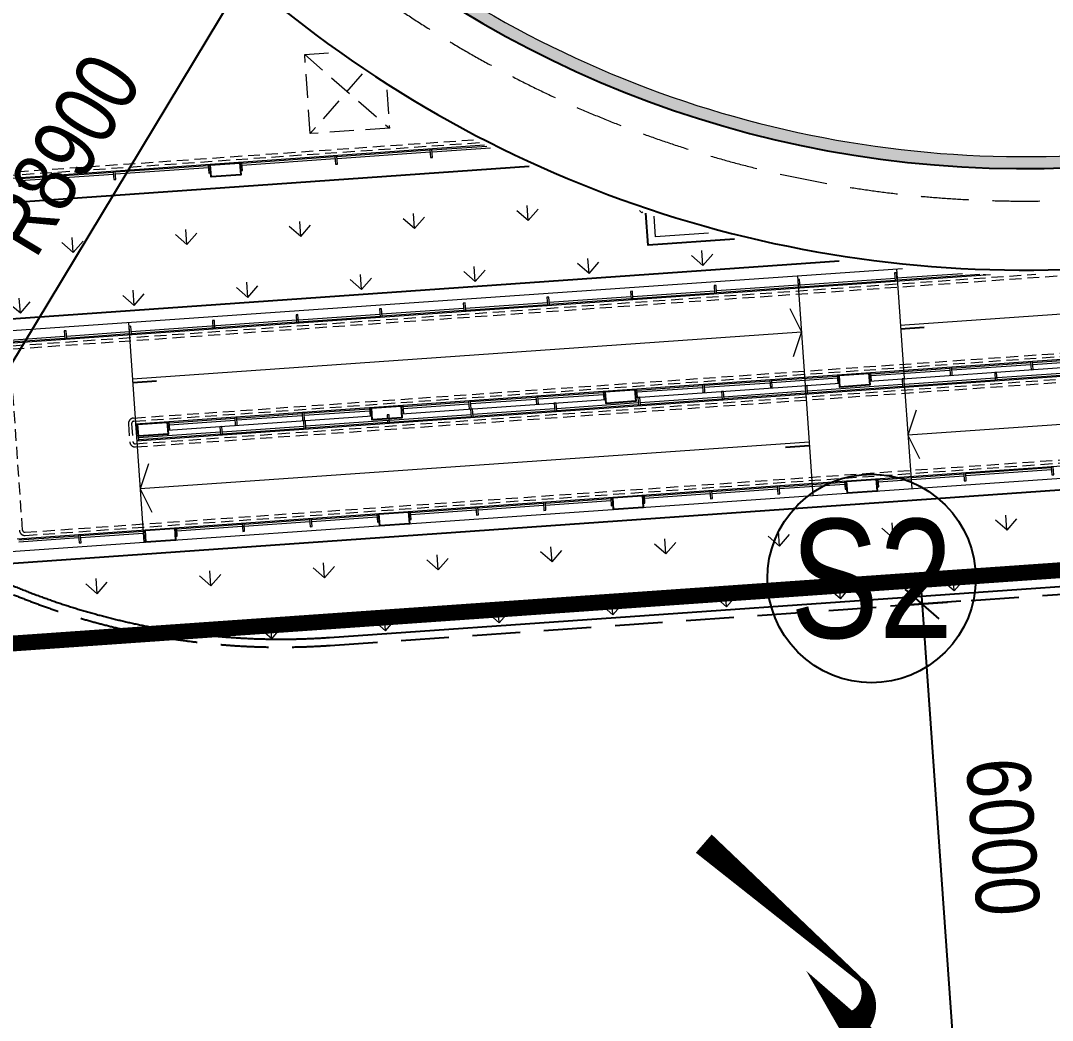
# Model space of a CAD drawing. Header units: millimetres. Extents: x 834681283 to 835686922, y 817551134 to 819407044.
# Drawn here: x 835230313 to 835243315, y 818085192 to 818097788 of the extents above; entities that cross this region are included whole.
import ezdxf
from ezdxf.enums import TextEntityAlignment as Align
from ezdxf.xclip import XClip

# ---------------------------------------------------------------- set-up
doc = ezdxf.new("R2010")
doc.units = ezdxf.units.MM
doc.header["$LTSCALE"] = 1200
doc.header["$MEASUREMENT"] = 0
doc.header["$XCLIPFRAME"] = 0
for name, pattern in [('P01-MAGP-EVA-GREENERY$0$HIDDEN', [0.375, 0.25, -0.125]), ('P01-MAGP-EVA-GREENERY$0$HIDDEN2', [0.1875, 0.125, -0.0625]), ('P01-MAGP-EVA-GREENERY$0$HIDDENX2', [0.75, 0.5, -0.25]), ('P01-MAGP-P-RF$0$P01-MBDR-P-B1$0$FDA(cad v 2007)$0$HIDDENX2', [0.75, 0.5, -0.25]), ('SITE BOUNDARY$0$PHANTOM', [2.5, 1.25, -0.25, 0.25, -0.25, 0.25, -0.25])]:
    doc.linetypes.add(name, pattern=pattern)
doc.layers.get('Defpoints').update_dxf_attribs({"color": 15})
for name, color, linetype, lineweight in [('AR-PLANT_AR_BS_MI_', 9, 'Continuous', 25), ('P01-MAAN-P-EVA$0$AR-DIM_AR_', 4, 'Continuous', 25), ('P01-MAGP-EVA-GREENERY$0$AC-DUCT', 8, 'P01-MAGP-EVA-GREENERY$0$HIDDEN2', 13), ('P01-MAGP-EVA-GREENERY$0$AR-HATCH_AR_', 8, 'Continuous', 13), ('P01-MAGP-EVA-GREENERY$0$AR-STAIR_AR_BS_MI_', 7, 'Continuous', 18), ('P01-MAGP-EVA-GREENERY$0$AR-WA-STEEL_AR_BS_MI_', 3, 'Continuous', 0), ('P01-MAGP-EVA-GREENERY$0$DR-FLD', 8, 'Continuous', 25), ('P01-MAGP-EVA-GREENERY$0$LI-FIT', 8, 'Continuous', 25), ('P01-MAGP-EVA-GREENERY$0$RLP340', 8, 'P01-MAGP-EVA-GREENERY$0$HIDDEN2', 5), ('P01-MAGP-P-RF$0$AR-HATCH_AR_', 253, 'Continuous', 13), ('P01-MAGP-P-RF$0$AR-PLANT_AR_BS_MI_', 4, 'Continuous', 25), ('P01-MAGP-P-RF$0$AR-ROOF_AR_BS_MI_', 3, 'Continuous', 18), ('SITE BOUNDARY$0$AR-SIMS_BL_400', 1, 'SITE BOUNDARY$0$PHANTOM', 140)]:
    doc.layers.add(name, color=color, linetype=linetype, lineweight=lineweight)
for name, color, linetype in [('P01-MAAN-P-EVA$0$AW-TXT-FS', 4, 'Continuous'), ('P01-MAAN-P-EVA$0$HATCH', 9, 'Continuous'), ('P01-MAGP-EVA-GREENERY$0$AR-FS-AR-EVA', 8, 'Continuous'), ('P01-MAGP-EVA-GREENERY$0$AR-LANDS_AR_MI_', 9, 'Continuous'), ('P01-MAGP-EVA-GREENERY$0$MVA_MARKING', 254, 'Continuous'), ('P01-MAGP-EVA-GREENERY$0$SURFACE CHANNEL', 8, 'Continuous')]:
    doc.layers.add(name, color=color, linetype=linetype)
doc.styles.add('P01-MAAN-P-EVA$0$ARIAL', font='arial.ttf', dxfattribs={"width": 0.8})
doc.styles.add('P01-MAAN-P-EVA$0$STANDARD', font='arial.ttf', dxfattribs={"width": 0.8})
doc.dimstyles.new('P01-MAAN-P-EVA$0$DIM-500', dxfattribs={"dimscale": 400, "dimtxt": 2, "dimasz": 1, "dimexe": 1, "dimexo": 1, "dimgap": 1, "dimtad": 1, "dimdec": 0, "dimrnd": 0.1, "dimdsep": 46, "dimtxsty": 'P01-MAAN-P-EVA$0$ARIAL', "dimblk1": 'P01-MAAN-P-EVA$0$_OBLIQUE', "dimblk2": 'P01-MAAN-P-EVA$0$_OBLIQUE', "dimsah": 1, "dimcen": 5, "dimdle": 1, "dimclrd": 8, "dimclre": 8, "dimclrt": 4, "dimadec": 3, "dimazin": 2, "dimtfac": 1, "dimtdec": 0, "dimtix": 1, "dimtmove": 2, "dimatfit": 0, "dimldrblk": 'P01-MAAN-P-EVA$0$_OBLIQUE', "dimfxl": 1, "dimtolj": 1, "dimarcsym": 0})

# ---------------------------------------------------------------- blocks, each defined once
blk = doc.blocks.new('P01-MAGP-P-RF')
at = {"layer": 'P01-MAGP-P-RF$0$AR-HATCH_AR_'}
h = blk.add_hatch(dxfattribs=at)
h.set_pattern_fill('DOTS', color=256, scale=40, style=0)
h.set_pattern_definition([(3.998948738238478, (0, 0), (27.24432540348136, 65.55958536559868), [0, -63.5])])
edge = h.paths.add_edge_path()
edge.add_arc((835242962.917527, 818109574.5522072), 13499.99999946342, 183.9989671964622, 273.9989671999951)
edge.add_line((835243904.3871673, 818096107.4205563), (835250488.3290232, 818096567.6953595))
edge.add_line((835250488.3290232, 818096567.6953595), (835250498.789749, 818096418.0605597))
edge.add_line((835250498.789749, 818096418.0605597), (835243914.8479412, 818095957.7857598))
edge.add_arc((835242962.9276265, 818109574.5823864), 13650.02940124269, 183.9990877009416, 273.9989160764382, ccw=False)
edge.add_line((835229346.1338512, 818108622.6212838), (835229495.785876, 818108633.0825677))
at = {"layer": 'P01-MAGP-P-RF$0$AR-PLANT_AR_BS_MI_', "lineweight": 13}
blk.add_lwpolyline([(835319975.4285933, 818155651.1053132, 0.520567152926035), (835304582.671299, 818174660.2844), (835238734.6727839, 818170056.9365556, 0.4142135623714282), (835224882.2184259, 818154122.0908312), (835228069.2674862, 818108533.3565245, 0.4142135623739243), (835244004.1132107, 818094680.9021666), (835289068.137734, 818097831.269449, 0.3152987003235073), (835307727.6125411, 818112940.8523319)], format="xyb", close=True, dxfattribs=at)
at = {"layer": 'P01-MAGP-P-RF$0$AR-PLANT_AR_BS_MI_'}
blk.add_arc((835242962.9276254, 818109574.5823853), 13650.02940032073, 183.9990876967633, 273.9989160812796, dxfattribs=at)
at = {"layer": 'P01-MAGP-P-RF$0$AR-ROOF_AR_BS_MI_', "linetype": 'P01-MAGP-P-RF$0$P01-MBDR-P-B1$0$FDA(cad v 2007)$0$HIDDENX2'}
blk.add_lwpolyline([(835319139.1353179, 818155890.9251571, 0.5205671529267053), (835304643.3437868, 818173792.4025826), (835238795.3452717, 818169189.054738, 0.4142135623688354), (835225750.1002433, 818154182.763319), (835228937.1493038, 818108594.0290123, 0.4142135623741363), (835243943.4407228, 818095548.7839842), (835289007.4652462, 818098699.1512666, 0.3152987003220428), (835306891.3192657, 818113180.6721758)], format="xyb", close=True, dxfattribs=at)
at = {"layer": 'P01-MAGP-P-RF$0$AR-ROOF_AR_BS_MI_'}
blk.add_lwpolyline([(835318600.8316005, 818156045.2919532, 0.5205671529280326), (835304682.3973423, 818173233.76601), (835238834.3988272, 818168630.418166, 0.4142135623724634), (835226308.7368157, 818154221.8168745), (835229495.7858759, 818108633.0825677, 0.4142135623783449), (835243904.3871673, 818096107.4205562), (835288968.4116907, 818099257.7878386, 0.3152987003244816), (835306353.0155482, 818113335.0389719)], format="xyb", close=True, dxfattribs=at)
blk = doc.blocks.new('SITE BOUNDARY')
at = {"layer": 'SITE BOUNDARY$0$AR-SIMS_BL_400', "ltscale": 3, "const_width": 0.2}
blk.add_lwpolyline([(835205.967713655, 818187.3215969054), (835227.4017731363, 818191.1423574201, 0.04919379695137301), (835256.6874020555, 818199.3961517689), (835258.8234410972, 818200.232073454), (835285.938085068, 818202.0513295376), (835285.9727178891, 818201.4156632093), (835309.2716431464, 818202.6718212748), (835309.2208451042, 818203.6140114499), (835336.548215934, 818205.4478256224), (835336.7910000669, 818204.998000004), (835338.0060000003, 818193.445), (835338.3870000002, 818177.043), (835337.6760000006, 818162.317), (835336.3740000002, 818150.7069999996), (835335.9430000004, 818146.5350000003), (835335.0780000007, 818138.0100000005), (835334.5610000003, 818125.5499999999), (835334.7450000006, 818110.3709999997), (835335.6156377018, 818097.3093875501), (835212.7614046936, 818088.7203368283)], format="xyb", close=True, dxfattribs=at)
blk = doc.blocks.new('P01-MAAN-P-EVA$0$_OBLIQUE')
at = {"color": 0, "linetype": 'ByBlock'}
blk.add_line((-0.5, -0.5), (0.5, 0.5), dxfattribs=at)
blk = doc.blocks.new('*D1577')
at = {"layer": 'Defpoints', "color": 0, "transparency": 16777216}
for p in [(835242559.8663162, 818090500.5801786), (835242978.3163993, 818084514.8869033), (835242095.2074281, 818084452.5978792)]:
    blk.add_point(p, dxfattribs=at)
at = {"layer": 'P01-MAAN-P-EVA$0$AR-DIM_AR_', "color": 8, "lineweight": -2, "transparency": 16777216}
for p, q in [((835241644.8887233, 818090837.0371084), (835242123.3510243, 818084053.589185)), ((835242160.8576221, 818090472.4365826), (835241274.0236251, 818090409.8848183)), ((835242579.3077052, 818084486.7433071), (835241696.198734, 818084424.4542831))]:
    blk.add_line(p, q, dxfattribs=at)
at = {"layer": 'P01-MAAN-P-EVA$0$AR-DIM_AR_', "color": 8, "lineweight": -2, "transparency": 16777216, "xscale": 400, "yscale": 400, "zscale": 400}
for p, rotation in [((835241673.0323193, 818090438.0284144), 94.03460667096866), ((835242095.2074282, 818084452.5978792), 274.0346066709686)]:
    blk.add_blockref('P01-MAAN-P-EVA$0$_OBLIQUE', p, dxfattribs=dict(at, rotation=rotation))
at = {"layer": 'P01-MAAN-P-EVA$0$AR-DIM_AR_', "color": 4, "transparency": 16777216, "insert": (835242690.5746901, 818087502.1954627), "char_height": 800, "attachment_point": 5, "rotation": 274.0346066709686, "style": 'P01-MAAN-P-EVA$0$ARIAL'}
blk.add_mtext('\\A1;6000', dxfattribs=at)
blk = doc.blocks.new('*D1588')
at = {"layer": 'Defpoints', "color": 0, "transparency": 16777216}
for p in [(835233523.1371146, 818098984.3014456), (835228928.809072, 818091361.8248253)]:
    blk.add_point(p, dxfattribs=at)
at = {"layer": 'P01-MAAN-P-EVA$0$AR-DIM_AR_', "color": 8, "lineweight": -2, "transparency": 16777216}
blk.add_line((835233729.6237683, 818099326.8846645), (835229548.2690328, 818092389.574482), dxfattribs=at)
at = {"layer": 'P01-MAAN-P-EVA$0$AR-DIM_AR_', "color": 8, "transparency": 16777216}
blk.add_solid([(835229376.9774234, 818092492.8178087), (835229719.5606422, 818092286.3311551), (835228928.809072, 818091361.8248253)], dxfattribs=at)
at = {"layer": 'P01-MAAN-P-EVA$0$AR-DIM_AR_', "color": 4, "transparency": 16777216, "insert": (835230843.2923796, 818096104.2776327), "char_height": 800, "attachment_point": 5, "rotation": 58.921188778947105, "style": 'P01-MAAN-P-EVA$0$ARIAL'}
blk.add_mtext('\\A1;R8900', dxfattribs=at)
blk = doc.blocks.new('P01-MAAN-P-EVA$0$S2')
at = {"layer": 'P01-MAAN-P-EVA$0$AW-TXT-FS'}
blk.add_ellipse((0, 0), major_axis=(-928.0774955182027, 928.077828181162), ratio=0.9999999997213989, start_param=3.926990991212315, end_param=10.2101762983919, dxfattribs=at)
at = {"layer": 'P01-MAAN-P-EVA$0$AW-TXT-FS', "style": 'P01-MAAN-P-EVA$0$STANDARD', "width": 0.8}
blk.add_text('S2', height=1500.000018446309, dxfattribs=at).set_placement((-1.192092895507812e-06, 9.5367431640625e-07), align=Align.MIDDLE_CENTER)
blk = doc.blocks.new('P01-MAGP-EVA-GREENERY$0$ST-ARR')
at = {"color": 4}
blk.add_lwpolyline([(-305.5555555554456, -124.9999999999854), (5.820766091346741e-11, 1.455191522836685e-11), (305.5555555556202, -124.9999999999854)], dxfattribs=at)
blk = doc.blocks.new('P01-MAGP-EVA-GREENERY$0$RM1021')
blk.add_lwpolyline([(0.3015770063939271, -0.9398125670641093, 0, 1.82907311719786, 0), (-0.01613847602493479, -0.9398125670641093, 0.3048455195329767, 0.06096910390659534, 0.3869489501520032), (-0.3790254028208437, -1.270104429948333, 0.06096910390659534, 0.3048455195329767, 0), (-0.3790254028208437, -3.880524512244847, 0.3048455195329767, 0.3048455195329767, 0)], format="xyseb")
blk = doc.blocks.new('P01-MAGP-EVA-GREENERY$0$MVA_MARKING')
at = {"layer": 'P01-MAGP-EVA-GREENERY$0$MVA_MARKING', "const_width": 100}
blk.add_lwpolyline([(835233344.5957812, 818083690.7936455, -0.2644055296901662), (835221593.6120164, 818091898.2643687, -1.467262198367068)], format="xyb", dxfattribs=at)
at = {"layer": 'P01-MAGP-EVA-GREENERY$0$MVA_MARKING'}
blk.add_arc((835234686.8842167, 818098128.5310638), 14500, 205.4468455548461, 264.6884323359124, dxfattribs=at)
at = {"layer": 'P01-MAGP-EVA-GREENERY$0$MVA_MARKING', "xscale": 999.9999999999989, "yscale": 999.9999999999989, "zscale": 999.9999999999989, "rotation": 228.9989487767218}
blk.add_blockref('P01-MAGP-EVA-GREENERY$0$RM1021', (835241601.9284698, 818084587.1980125), dxfattribs=at)
blk = doc.blocks.new('P01-MAGP-EVA-GREENERY')
at = {"layer": 'P01-MAGP-EVA-GREENERY$0$AR-HATCH_AR_'}
h = blk.add_hatch(dxfattribs=at)
h.set_pattern_fill('GRASS', color=256, scale=40, style=0)
h.set_pattern_definition([(93.99896719781333, (0, 1.588186776101813e-22), (-766.7729180866883, 666.5697951775445), [190.5, -1246.3409792]), (48.99896719781343, (0, 1.588186776101813e-22), (-766.7729181779772, 666.5697952569036), [190.4999999999999, -825.5000000000007]), (138.9989671978134, (0, 1.588186776101813e-22), (-666.5697952569036, -766.7729181779772), [190.4999999999999, -825.5000000000002])])
edge = h.paths.add_edge_path()
edge.add_line((835226712.3012631, 818095250.383024), (835226860.797747, 818093126.2341262))
edge.add_arc((835233591.8629498, 818098794.8107725), 8799.99999705957, 220.1024574606251, 273.9989487778228)
edge.add_line((835234205.5588546, 818090016.2358716), (835248640.3368407, 818091025.3477428))
edge.add_line((835248640.3368416, 818091025.3477436), (835248556.025047, 818092231.380533))
edge.add_line((835248556.0250465, 818092231.3805327), (835229985.3496876, 818090933.1287972))
edge.add_line((835229985.3496884, 818090933.1287967), (835229770.7640165, 818094002.6420009))
edge.add_line((835229770.7640164, 818094002.6420014), (835249450.8811269, 818095378.4519004))
edge.add_line((835249450.8811263, 818095378.4519005), (835249425.4965401, 818095741.562455))
edge.add_line((835249425.4965396, 818095741.5624549), (835238220.6945225, 818094958.249334))
edge.add_line((835238220.6945231, 818094958.2493341), (835238144.4005833, 818096049.5862038))
edge.add_line((835238144.4005831, 818096049.5862038), (835226712.301263, 818095250.3830247))
h.paths.add_polyline_path([(835252255.8944081, 818095574.546012), (835250199.0551572, 818095430.7550569), (835250173.6705359, 818095793.8661071), (835252230.509788, 818095937.6570615)])
at = {"color": 4}
for p, q in [((835241701.3331646, 818093923.4662122), (835241402.0635669, 818093902.5447615)), ((835232024.9494798, 818093247.0057346), (835231725.6798812, 818093226.0842832)), ((835240252.0431238, 818092428.7540342), (835239952.7735249, 818092407.8325835))]:
    blk.add_line(p, q, dxfattribs=at)
at = {"layer": 'P01-MAGP-EVA-GREENERY$0$AC-DUCT', "ltscale": 2}
blk.add_lwpolyline([(835234959.8081279, 818096434.4622597), (835233962.2427754, 818096364.7244105), (835233892.5049266, 818097362.289763), (835234890.0702785, 818097432.027612)], close=True, dxfattribs=at)
for points in [[(835233892.5049266, 818097362.289763), (835234959.8081276, 818096434.4622599)], [(835234890.0702785, 818097432.027612), (835233962.2427752, 818096364.7244108)]]:
    blk.add_lwpolyline(points, dxfattribs=at)
at = {"layer": 'P01-MAGP-EVA-GREENERY$0$AR-FS-AR-EVA', "linetype": 'P01-MAGP-EVA-GREENERY$0$HIDDENX2'}
blk.add_lwpolyline([(835224713.9505231, 818098168.1473783, 0.4143529350821796), (835234212.532674, 818089916.4793391), (835250971.6385103, 818091088.0811954), (835251390.067534, 818085102.689203), (835234630.9838523, 818083931.0889088, 0.4142138356435355), (835226373.3227178, 818074432.0794662)], format="xyb", dxfattribs=at)
at = {"layer": 'P01-MAGP-EVA-GREENERY$0$AR-LANDS_AR_MI_'}
blk.add_lwpolyline([(835226712.3012631, 818095250.383024), (835226860.797747, 818093126.2341273, 0.2396011373616461), (835234205.5588546, 818090016.2358716, -1.969648956462981e-11), (835248640.3368416, 818091025.3477436), (835248556.0250465, 818092231.3805327), (835229985.3496884, 818090933.1287967), (835229770.7640164, 818094002.6420014), (835249450.8811263, 818095378.4519005), (835249425.4965396, 818095741.5624549), (835238220.6945231, 818094958.2493341), (835238144.4005831, 818096049.5862038)], format="xyb", close=True, dxfattribs=at)
at = {"layer": 'P01-MAGP-EVA-GREENERY$0$AR-STAIR_AR_BS_MI_'}
for p, q in [((835241514.90702, 818096591.9608512), (835226905.4377885, 818095570.6326481)), ((835236667.6508515, 818096238.0591302), (835235495.5116109, 818096156.116464)), ((835236669.3943138, 818096213.1199974), (835235497.2550733, 818096131.177331)), ((835238313.4772044, 818095064.9797139), (835238233.2781723, 818096212.1774528)), ((835234273.4941046, 818096070.6868752), (835233101.354864, 818095988.7442095)), ((835235470.5724783, 818096154.373003), (835234298.4332374, 818096072.4303368)), ((835235472.3159404, 818096129.4338706), (835234300.1766998, 818096047.491205)), ((835232677.3896067, 818095959.1053728), (835231505.2503659, 818095877.1627065)), ((835232679.133069, 818095934.1662409), (835231506.9938282, 818095852.2235757)), ((835234275.2375668, 818096045.7477443), (835233103.0983264, 818095963.805078)), ((835231480.3112332, 818095875.4192457), (835230308.1719923, 818095793.4765795)), ((835231482.0546955, 818095850.4801146), (835230309.9154546, 818095768.537449)), ((835229930.8599534, 818093863.4633695), (835252415.9901829, 818095435.3683544)), ((835230097.3593383, 818093718.7223774), (835252582.4895377, 818095290.6273606)), ((835241348.9929646, 818094661.6895758), (835241445.7198076, 818093278.0671232)), ((835241398.5766577, 818093952.4230272), (835251374.2384307, 818094649.8053501)), ((835242470.0040904, 818094598.7110283), (835243556.2427757, 818094674.6484883)), ((835240102.0363258, 818094574.516527), (835240198.7631736, 818093190.8939997)), ((835240135.065081, 818094460.5424006), (835241332.1434833, 818094544.2285287)), ((835240136.8085431, 818094435.6032696), (835241333.8869455, 818094519.2893977)), ((835241357.082616, 818094545.9719899), (835242443.3214945, 818094621.9067)), ((835241358.8260783, 818094521.0328581), (835242445.0649574, 818094596.9675674)), ((835238027.7083704, 818094313.218132), (835239056.4476777, 818094385.1355884)), ((835239081.3868108, 818094386.8790501), (835240110.1259482, 818094458.7989402)), ((835239083.1302725, 818094361.9399201), (835240111.8694104, 818094433.8598087)), ((835235920.3514892, 818094165.8962948), (835236949.0907973, 818094237.813752)), ((835236974.0299299, 818094239.5572128), (835238002.7692375, 818094311.4746712)), ((835236975.7733922, 818094214.6180851), (835238004.5126996, 818094286.5355419)), ((835238029.4518325, 818094288.2790029), (835239058.19114, 818094360.1964585)), ((835234866.6730485, 818094092.2353752), (835235895.412357, 818094164.1528338)), ((835234868.4165108, 818094067.2962486), (835235897.1558193, 818094139.2137063)), ((835235922.0949514, 818094140.9571673), (835236950.8342593, 818094212.8746235)), ((835231672.6094464, 818093985.2267164), (835231866.2723727, 818091214.9877915)), ((835231705.6377329, 818093871.2525578), (835233788.0554761, 818094016.8309973)), ((835231707.3811939, 818093846.3134328), (835233789.7989378, 818093991.8918719)), ((835231761.9440689, 818092707.3456147), (835251413.9891076, 818094081.194623)), ((835233812.9946088, 818094018.5744584), (835234841.7339163, 818094090.4919147)), ((835233814.7380706, 818093993.6353328), (835234843.4773781, 818094065.5527884)), ((835230892.6220366, 818093814.415732), (835231680.6985996, 818093869.5090967)), ((835230894.365498, 818093789.4766077), (835231682.4420612, 818093844.5699718)), ((835231722.1929728, 818093275.9625496), (835240151.6200092, 818093865.2501135)), ((835230113.523524, 818093759.950011), (835230867.6829036, 818093812.672271)), ((835230115.2669858, 818093735.0108874), (835230869.4263648, 818093787.7331476)), ((835231776.9377791, 818092492.8690363), (835248456.2297264, 818093658.8967208)), ((835241009.2847534, 818093247.556514), (835244092.5956857, 818093463.1067866)), ((835242047.3349525, 818093411.3473583), (835243041.8530855, 818093480.8728327)), ((835242049.0784143, 818093386.4082305), (835243043.5965474, 818093455.9337057)), ((835243066.7922182, 818093482.6162951), (835244061.310352, 818093552.1417694)), ((835243068.5356799, 818093457.677168), (835244063.0538136, 818093527.2026417)), ((835241027.8776859, 818093340.0784212), (835242022.3958197, 818093409.6038953)), ((835241029.621148, 818093315.1392945), (835242024.1392816, 818093384.6647682)), ((835242617.6839753, 818093290.8284199), (835243759.8961858, 818093370.6789277)), ((835242619.4274368, 818093265.8892889), (835243761.6396482, 818093345.7397959)), ((835238062.3105724, 818093041.5373671), (835240635.1977642, 818093221.4045773)), ((835238930.21973, 818093193.4338744), (835239754.5965186, 818093251.0649861)), ((835238931.9631926, 818093168.4947474), (835239756.3399804, 818093226.1258591)), ((835239779.5356513, 818093252.8084487), (835240603.9128766, 818093310.4395912)), ((835239781.2791132, 818093227.8693211), (835240605.6563386, 818093285.5004643)), ((835240228.5146289, 818093123.8054525), (835241425.5930312, 818093207.4915814)), ((835241450.5321844, 818093209.2347542), (835242592.744394, 818093289.085262)), ((835241452.2756461, 818093184.2956234), (835242594.4878565, 818093264.1461303)), ((835236832.5616174, 818093046.7893109), (835237656.9385458, 818093104.4204333)), ((835236834.3050792, 818093021.8501846), (835237658.6820078, 818093079.4813064)), ((835238080.903801, 818093134.059295), (835238905.2805979, 818093191.690412)), ((835238082.6472633, 818093109.1201675), (835238907.0240598, 818093166.7512851)), ((835239174.8363582, 818093050.1421027), (835240203.5754964, 818093122.0619917)), ((835239176.5798206, 818093025.2029722), (835240205.318958, 818093097.1228609)), ((835240206.3646388, 818093082.1593441), (835240295.6992174, 818091804.2781014)), ((835240230.2580909, 818093098.8663217), (835241427.336493, 818093182.5524503)), ((835241453.3212723, 818093169.3324659), (835241542.655851, 818091891.4512242)), ((835235115.3363913, 818092835.51822), (835237688.2235814, 818093015.3854296)), ((835235133.9294713, 818092928.040137), (835235958.3064154, 818092985.6712643)), ((835235135.6729331, 818092903.1010097), (835235960.0498773, 818092960.7321373)), ((835235983.2455479, 818092987.4147267), (835236807.6224847, 818093045.0458491)), ((835235984.9890099, 818092962.4755998), (835236809.3659465, 818093020.1067215)), ((835237067.4794775, 818092902.8202657), (835238096.2187858, 818092974.7377234)), ((835237069.2229394, 818092877.8811378), (835238097.9622476, 818092949.7985939)), ((835238121.1579183, 818092976.481184), (835239149.8972259, 818093048.3986412)), ((835238122.9013804, 818092951.542055), (835239151.6406877, 818093023.459511)), ((835248498.4214666, 818093055.3673568), (835241495.51285, 818092565.8054152)), ((835232168.3622093, 818092629.4990724), (835234741.2494003, 818092809.3662826)), ((835233036.2712177, 818092781.3955649), (835233860.648154, 818092839.0266869)), ((835233038.0146796, 818092756.4564377), (835233862.3916166, 818092814.0875596)), ((835233885.5872866, 818092840.770149), (835234709.9642156, 818092898.4012754)), ((835233887.3307488, 818092815.8310225), (835234711.7076776, 818092873.4621483)), ((835234960.1225966, 818092755.4984274), (835235988.8619041, 818092827.4158858)), ((835236013.801037, 818092829.1593463), (835237042.5403446, 818092901.0768046)), ((835236015.5444988, 818092804.2202187), (835237044.2838066, 818092876.1376762)), ((835232186.9551408, 818092722.0209795), (835233011.3320849, 818092779.6521025)), ((835232188.6986033, 818092697.0818524), (835233013.0755471, 818092754.7129745)), ((835232852.7657181, 818092608.1765563), (835233881.5050237, 818092680.0940497)), ((835233906.444156, 818092681.8375106), (835234935.1834636, 818092753.754967)), ((835233908.1876178, 818092656.8983849), (835234936.9269258, 818092728.8158398)), ((835234961.8660585, 818092730.5593008), (835235990.6053661, 818092802.4767585)), ((835231799.0872804, 818092534.5156097), (835232827.8265857, 818092606.4331025)), ((835231800.8307421, 818092509.5764849), (835232829.5700464, 818092581.4939773)), ((835232854.50918, 818092583.2374309), (835233883.2484858, 818092655.1549238)), ((835230269.2646027, 818091259.7237866), (835248534.6851512, 818092536.6356729)), ((835240248.5562153, 818092478.6323006), (835231819.1291761, 818091889.3447744)), ((835230124.5236124, 818091093.2243924), (835248545.5643058, 818092381.0154815)), ((835242224.0529504, 818092080.4309442), (835243301.839058, 818092155.7775748)), ((835241121.3277094, 818092003.3408504), (835242199.1138178, 818092078.6874816)), ((835241123.0711728, 818091978.4017237), (835242200.8572799, 818092053.748354)), ((835242225.7964125, 818092055.4918174), (835243303.5825201, 818092130.8384479)), ((835239023.6693087, 818091856.6962725), (835239848.0460964, 818091914.3273845)), ((835239872.985229, 818091916.0708461), (835240697.3624545, 818091973.701989)), ((835239874.7286906, 818091891.1317198), (835240699.1059165, 818091948.7628622)), ((835236926.0111951, 818091710.0517104), (835237750.3881239, 818091767.6828313)), ((835238174.3533794, 818091797.3216932), (835238998.730176, 818091854.95281)), ((835238176.0968411, 818091772.3825661), (835239000.4736377, 818091830.013683)), ((835239025.4127704, 818091831.7571455), (835239849.7895579, 818091889.3882568)), ((835235227.37905, 818091591.3025354), (835236051.7559932, 818091648.9336624)), ((835236076.695126, 818091650.6771251), (835236901.0720623, 818091708.3082466)), ((835236078.4385885, 818091625.7379973), (835236902.8155247, 818091683.3691204)), ((835236927.7546569, 818091685.1125827), (835237752.1315858, 818091742.7437043)), ((835233979.0368645, 818091504.0325475), (835234803.4137936, 818091561.6636732)), ((835233980.7803265, 818091479.0934205), (835234805.1572558, 818091536.7245468)), ((835235229.122511, 818091566.3634084), (835236053.4994556, 818091623.9945354)), ((835232280.4047194, 818091385.2833776), (835233104.781663, 818091442.9145004)), ((835232282.1481812, 818091360.3442506), (835233106.5251245, 818091417.9753733)), ((835233129.7207955, 818091444.6579622), (835233954.0977323, 818091502.289085)), ((835233131.4642574, 818091419.7188352), (835233955.8411939, 818091477.3499581)), ((835230289.2645292, 818091246.0853463), (835231043.4239054, 818091298.8076508)), ((835230291.0079913, 818091221.1462194), (835231045.1673679, 818091273.8685237)), ((835231068.3630381, 818091300.5511138), (835231856.439464, 818091355.6445153)), ((835231070.1065001, 818091275.6119868), (835231858.1829257, 818091330.7053887))]:
    blk.add_line(p, q, dxfattribs=at)
at = {"layer": 'P01-MAGP-EVA-GREENERY$0$AR-STAIR_AR_BS_MI_', "ltscale": 0.15}
blk.add_line((835252323.2923995, 818096044.3876543), (835238313.4772044, 818095064.9797139), dxfattribs=at)
at = {"layer": 'P01-MAGP-EVA-GREENERY$0$AR-WA-STEEL_AR_BS_MI_', "color": 7}
for points in [[(835234279.8405077, 818095979.905569), (835234304.7796403, 818095981.6490306), (835234297.8057905, 818096081.4055614), (835234272.8666583, 818096079.6620991)], [(835235476.9188772, 818096063.5917592), (835235501.8580099, 818096065.3352214), (835235494.8841604, 818096165.0917517), (835235469.9450275, 818096163.3482898)], [(835232683.7360156, 818095868.3239822), (835232708.6751482, 818095870.0674452), (835232701.7012991, 818095969.8239752), (835232676.7621663, 818095968.0805136)], [(835233082.7621385, 818095896.2193794), (835233107.7012713, 818095897.9628419), (835233100.727422, 818095997.7193731), (835233075.7882892, 818095995.9759102)], [(835230289.5792773, 818095700.9516025), (835230314.5184098, 818095702.6950647), (835230307.5445607, 818095802.4515954), (835230282.6054282, 818095800.7081333)], [(835231486.657647, 818095784.6377928), (835231511.5967796, 818095786.3812546), (835231504.6229304, 818095886.1377853), (835231479.6837977, 818095884.3943235)], [(835242445.6927565, 818094587.987288), (835242470.6318892, 818094589.7307498), (835242463.6578448, 818094689.4900767), (835242438.7187121, 818094687.7466143)], [(835240112.4971951, 818094424.879741), (835240137.4363286, 818094426.6232033), (835240130.4624766, 818094526.379778), (835240105.5233433, 818094524.6363162)], [(835241334.5147504, 818094510.3090427), (835241359.453883, 818094512.0525056), (835241352.4800314, 818094611.8090802), (835241327.5408984, 818094610.0656171)], [(835238005.140324, 818094277.5577778), (835238030.0794567, 818094279.3012395), (835238023.105604, 818094379.0578135), (835237998.1664714, 818094377.3143518)], [(835239058.8187598, 818094351.2187591), (835239083.7578926, 818094352.9622214), (835239076.7840406, 818094452.7187963), (835239051.8449079, 818094450.9753338)], [(835236951.4618877, 818094203.8967959), (835236976.4010203, 818094205.640258), (835236969.427168, 818094305.3968326), (835236944.4880353, 818094303.6533699)], [(835234844.1050154, 818094056.5748314), (835234869.0441482, 818094058.3182936), (835234862.070296, 818094158.0748677), (835234837.1311632, 818094156.3314055)], [(835235897.7834514, 818094130.2358137), (835235922.7225842, 818094131.9792756), (835235915.748732, 818094231.7358501), (835235890.8095993, 818094229.9923872)], [(835232736.7481434, 818093909.2528687), (835232761.6872768, 818093910.996331), (835232754.7134241, 818094010.7529038), (835232729.7742914, 818094009.009442)], [(835233790.4265797, 818093982.9138501), (835233815.3657122, 818093984.6573129), (835233808.3918599, 818094084.413886), (835233783.4527274, 818094082.670423)], [(835230870.0540111, 818093778.7550592), (835230894.9931437, 818093780.4985212), (835230888.0192915, 818093880.2550944), (835230863.0801584, 818093878.5116316)], [(835231683.0697075, 818093835.5918858), (835231708.0088408, 818093837.3353487), (835231701.0349878, 818093937.0919216), (835231676.0958549, 818093935.3484594)], [(835243048.1992877, 818093390.0944045), (835243073.1384203, 818093391.8378673), (835243066.1645707, 818093491.5943972), (835243041.225438, 818093489.8509355)], [(835241009.2847537, 818093247.5565448), (835241034.2238863, 818093249.300007), (835241027.2500371, 818093349.0565374), (835241002.3109045, 818093347.3130753)], [(835242028.7420201, 818093318.8254741), (835242053.6811529, 818093320.5689371), (835242046.7073041, 818093420.3254676), (835242021.7681719, 818093418.5820053)], [(835242595.115665, 818093255.1657311), (835242620.054797, 818093256.9091936), (835242613.0809457, 818093356.665768), (835242588.1418126, 818093354.9223053)], [(835238911.6267978, 818093100.9120082), (835238936.5659305, 818093102.65547), (835238929.5920815, 818093202.4120013), (835238904.6529493, 818093200.6685385)], [(835239760.9427192, 818093160.2865784), (835239785.8818519, 818093162.0300406), (835239778.908003, 818093261.786572), (835239753.9688703, 818093260.043109)], [(835240610.2586304, 818093219.661148), (835240635.1977631, 818093221.4046102), (835240628.2239136, 818093321.1611409), (835240603.2847813, 818093319.4176785)], [(835241427.9642986, 818093173.5720947), (835241452.903431, 818093175.3155575), (835241445.9295789, 818093275.0721321), (835241420.990446, 818093273.3286691)], [(835237663.2847451, 818093013.6420397), (835237688.2238779, 818093015.3855027), (835237681.2500286, 818093115.1420335), (835237656.3108964, 818093113.3985711)], [(835238062.310868, 818093041.5374376), (835238087.2500012, 818093043.2808995), (835238080.2761523, 818093143.0374302), (835238055.3370188, 818093141.2939677)], [(835239152.2683066, 818093014.4818105), (835239177.2074393, 818093016.2252734), (835239170.2335873, 818093115.9818481), (835239145.2944545, 818093114.2383858)], [(835240205.9467434, 818093088.1427934), (835240230.8858755, 818093089.8862559), (835240223.9120235, 818093189.6428307), (835240198.9728909, 818093187.8993688)], [(835235115.3365366, 818092835.5182981), (835235140.27567, 818092837.2617607), (835235133.3018202, 818092937.0182915), (835235108.362687, 818092935.2748291)], [(835235964.6526146, 818092894.8928791), (835235989.5917467, 818092896.636342), (835235982.6178977, 818092996.3928722), (835235957.6787649, 818092994.6494104)], [(835236813.9686836, 818092954.2674602), (835236838.9078162, 818092956.0109224), (835236831.9339672, 818093055.7674533), (835236806.9948344, 818093054.0239909)], [(835237044.9114348, 818092867.159848), (835237069.8505683, 818092868.9033102), (835237062.8767154, 818092968.6598836), (835237037.9375827, 818092966.9164219)], [(835238098.5898708, 818092940.8208303), (835238123.5290034, 818092942.5642922), (835238116.5551515, 818093042.3208663), (835238091.6160189, 818093040.5774034)], [(835233866.9943506, 818092748.2483212), (835233891.9334834, 818092749.9917835), (835233884.959635, 818092849.7483145), (835233860.0205028, 818092848.0048523)], [(835234716.3104134, 818092807.622901), (835234741.2495455, 818092809.366364), (835234734.2756978, 818092909.1228949), (835234709.336565, 818092907.379432)], [(835235991.2329991, 818092793.4988651), (835236016.1721323, 818092795.2423282), (835236009.1982801, 818092894.9989024), (835235984.2591468, 818092893.2554394)], [(835231769.3360806, 818092601.6037621), (835231794.2752134, 818092603.3472252), (835231787.3013655, 818092703.1037561), (835231762.3622327, 818092701.3602933)], [(835232168.362204, 818092629.4991596), (835232193.3013366, 818092631.242622), (835232186.3274884, 818092730.9991529), (835232161.3883557, 818092729.2556905)], [(835232830.197691, 818092572.5159206), (835232855.1368235, 818092574.259383), (835232848.1629714, 818092674.015956), (835232823.2238388, 818092672.2724937)], [(835233017.678281, 818092688.8737398), (835233042.6174139, 818092690.6172035), (835233035.6435654, 818092790.3737333), (835233010.7044337, 818092788.6302716)], [(835233883.8761275, 818092646.1769022), (835233908.8152602, 818092647.9203651), (835233901.8414074, 818092747.6769378), (835233876.9022747, 818092745.9334749)], [(835231776.519255, 818092498.854938), (835231801.4583877, 818092500.598401), (835231794.4845356, 818092600.3549732), (835231769.5454028, 818092598.6115116)], [(835243308.1852597, 818092064.9991459), (835243333.1243922, 818092066.7426074), (835243326.1505433, 818092166.499139), (835243301.2114109, 818092164.7556759)], [(835242205.4600186, 818091987.9090596), (835242230.3991516, 818091989.652522), (835242223.4253026, 818092089.4090523), (835242198.4861698, 818092087.6655904)], [(835239854.3922952, 818091823.5489762), (835239879.3314278, 818091825.2924381), (835239872.3575803, 818091925.0489694), (835239847.4184475, 818091923.3055073)], [(835240703.7086533, 818091882.9235771), (835240728.6477863, 818091884.6670387), (835240721.6739388, 818091984.4235698), (835240696.7348061, 818091982.680108)], [(835241102.7347765, 818091910.8189737), (835241127.6739091, 818091912.5624359), (835241120.7000617, 818092012.3189669), (835241095.7609289, 818092010.5755045)], [(835237756.7343228, 818091676.904438), (835237781.6734548, 818091678.6479), (835237774.6996071, 818091778.404431), (835237749.7604747, 818091776.660969)], [(835238155.7604455, 818091704.7998351), (835238180.6995783, 818091706.543297), (835238173.7257297, 818091806.2998283), (835238148.7865969, 818091804.556366)], [(835239005.0763749, 818091764.1744055), (835239030.0155071, 818091765.917868), (835239023.0416594, 818091865.6743988), (835238998.1025267, 818091863.9309366)], [(835236058.1021913, 818091558.1552783), (835236083.0413238, 818091559.8987399), (835236076.0674754, 818091659.6552713), (835236051.1283433, 818091657.9118085)], [(835236907.4182612, 818091617.5298582), (835236932.3573934, 818091619.2733206), (835236925.3835455, 818091719.0298514), (835236900.444413, 818091717.2863891)], [(835233960.443929, 818091411.5107191), (835233985.3830619, 818091413.2541814), (835233978.4092135, 818091513.0107126), (835233953.470081, 818091511.2672504)], [(835234809.7599913, 818091470.8852994), (835234834.6991241, 818091472.6287618), (835234827.7252754, 818091572.3852931), (835234802.7861425, 818091570.6418308)], [(835235208.786113, 818091498.7806962), (835235233.7252467, 818091500.5241578), (835235226.7513981, 818091600.2806897), (835235201.8122655, 818091598.5372274)], [(835232261.8117814, 818091292.7615575), (835232286.7509136, 818091294.5050197), (835232279.7770671, 818091394.2615503), (835232254.8379341, 818091392.5180886)], [(835233111.1278597, 818091352.1361388), (835233136.0669925, 818091353.8796006), (835233129.0931443, 818091453.6361322), (835233104.1540115, 818091451.8926698)], [(835231049.7701021, 818091208.0293016), (835231074.7092352, 818091209.772764), (835231067.7353793, 818091309.5293778), (835231042.7962468, 818091307.7859154)], [(835231862.785658, 818091264.8661612), (835231887.7247907, 818091266.6096234), (835231880.7509432, 818091366.3661543), (835231855.8118106, 818091364.6226919)]]:
    blk.add_lwpolyline(points, close=True, dxfattribs=at)
at = {"layer": 'P01-MAGP-EVA-GREENERY$0$AR-WA-STEEL_AR_BS_MI_', "color": 7, "linetype": 'P01-MAGP-EVA-GREENERY$0$HIDDEN2', "ltscale": 0.3}
blk.add_lwpolyline([(835234937.5545636, 818092719.8378835), (835234962.4936961, 818092721.5813451), (835234955.519844, 818092821.33792), (835234930.580711, 818092819.5944577)], close=True, dxfattribs=at)
at = {"layer": 'P01-MAGP-EVA-GREENERY$0$DR-FLD'}
blk.add_lwpolyline([(835225660.3227918, 818154176.4862031), (835228847.3727502, 818108587.7508746, 0.2881518966568164), (835237730.2512074, 818096427.6247537)], format="xyb", dxfattribs=at)
for centre, radius, start, end in [((835242962.9218388, 818109574.5505437), 12999.99998856732, 198.9662000311948, 264.9174571103258), ((835242962.9218388, 818109574.5505437), 13574.99998856732, 198.9662000311948, 264.9174571098634), ((835242962.9218388, 818109574.5505437), 13599.99998856732, 198.9662000311948, 264.9174571101828), ((835242962.9218397, 818109574.550544), 14149.99998978189, 248.2967114373435, 273.9989682315615)]:
    blk.add_arc(centre, radius, start, end, dxfattribs=at)
at = {"layer": 'P01-MAGP-EVA-GREENERY$0$LI-FIT'}
for points in [[(835232701.701299, 818095969.8239751), (835233075.7882893, 818095995.9759101), (835233086.2490615, 818095846.3411), (835232712.1620713, 818095820.1891651)], [(835240628.2239138, 818093321.1611407), (835241002.3109045, 818093347.3130753), (835241012.7716763, 818093197.6782649), (835240638.6846865, 818093171.5263304)], [(835237681.2497313, 818093115.1420125), (835238055.3367218, 818093141.293947), (835238065.7974937, 818092991.6591364), (835237691.7105032, 818092965.5072014)], [(835234734.275548, 818092909.1228837), (835235108.3625386, 818092935.2748189), (835235118.8233105, 818092785.6400086), (835234744.7363199, 818092759.4880735)], [(835231787.3013653, 818092703.1037558), (835232161.388356, 818092729.2556905), (835232171.8491279, 818092579.6208801), (835231797.7621374, 818092553.4689463)], [(835240721.6739386, 818091984.4235694), (835241095.7609291, 818092010.5755044), (835241106.221701, 818091860.9406943), (835240732.1347104, 818091834.7887591)], [(835237774.6996071, 818091778.4044307), (835238148.7865969, 818091804.556366), (835238159.2473696, 818091654.9215556), (835237785.1603785, 818091628.7696211)], [(835234827.7252752, 818091572.3852928), (835235201.8122656, 818091598.5372273), (835235212.2730373, 818091448.9024168), (835234838.186047, 818091422.7504823)], [(835231880.7509432, 818091366.3661542), (835232254.8379341, 818091392.5180886), (835232265.2987058, 818091242.8832783), (835231891.2117149, 818091216.7313437)]]:
    blk.add_lwpolyline(points, close=True, dxfattribs=at)
at = {"layer": 'P01-MAGP-EVA-GREENERY$0$RLP340'}
for p, q in [((835241509.676637, 818096666.7782496), (835227004.9517622, 818095652.7725825)), ((835241512.4661746, 818096626.8756372), (835227007.7413, 818095612.8699703)), ((835230204.5445422, 818093691.1301237), (835252589.9182397, 818095256.0612651)), ((835230207.3340794, 818093651.2275113), (835252592.707777, 818095216.1586521)), ((835231736.7623572, 818092780.7682414), (835251413.7465425, 818094156.3607124)), ((835231739.5518976, 818092740.8656285), (835251416.5360824, 818094116.4581008)), ((835230336.759465, 818091369.6985334), (835230179.4992732, 818093619.2083987)), ((835231759.4272997, 818092456.5594798), (835248737.9888512, 818093643.5087136)), ((835231762.2168396, 818092416.6568668), (835248740.7783908, 818093603.6061018)), ((835231671.8144789, 818092706.0569968), (835231687.5055717, 818092481.6047657)), ((835231711.7170928, 818092708.8465246), (835231727.408185, 818092484.3942922)), ((835230368.7785791, 818091341.8637272), (835248549.4060737, 818092612.8478407)), ((835230371.5681186, 818091301.9611149), (835248552.1956137, 818092572.9452298))]:
    blk.add_line(p, q, dxfattribs=at)
for centre, radius, start, end in [((835231741.6440519, 818092710.93867), 70, 93.99896823156158, 183.9989477908811), ((835231741.6440521, 818092710.9386699), 30.00000000000003, 93.99896823156158, 183.9989477908811), ((835231757.3351452, 818092486.4864382), 70, 183.9989477908811, 273.9989682315615), ((835231757.3351455, 818092486.4864383), 30.00000000000003, 183.9989477908811, 273.9989682315615), ((835230366.6864231, 818091371.7906858), 70, 183.9989682315615, 273.9989682315615), ((835230366.6864231, 818091371.7906858), 30.00000000000003, 183.9989682315615, 273.9989682315615)]:
    blk.add_arc(centre, radius, start, end, dxfattribs=at)
at = {"layer": 'P01-MAGP-EVA-GREENERY$0$SURFACE CHANNEL', "linetype": 'P01-MAGP-EVA-GREENERY$0$HIDDEN'}
for points in [[(835227298.059046, 818161456.5212429, 0.1350420038983131), (835225834.8967209, 818154188.6904386), (835229021.9466786, 818108599.9551134, 0.4142135622125427), (835243937.5172657, 818095633.5753818, 0.4142135622125427)], [(835243909.6218694, 818096032.6015049, -0.4142135622126315), (835229420.9728009, 818108627.8505192), (835226233.922844, 818154216.5858341, -0.1350420038944747), (835227655.2057463, 818161276.3928597, -0.1350420038944747)]]:
    blk.add_lwpolyline(points, format="xyb", dxfattribs=at)
at = {"layer": 'P01-MAGP-EVA-GREENERY$0$AR-STAIR_AR_BS_MI_', "rotation": 273.9989487419437}
blk.add_blockref('P01-MAGP-EVA-GREENERY$0$ST-ARR', (835240151.6200095, 818093865.2501135), dxfattribs=at)
at = {"layer": 'P01-MAGP-EVA-GREENERY$0$AR-STAIR_AR_BS_MI_', "xscale": -1.000000000000001, "rotation": 93.99894879423329}
for p in [(835241495.51285, 818092565.8054152), (835231819.1291758, 818091889.3447741)]:
    blk.add_blockref('P01-MAGP-EVA-GREENERY$0$ST-ARR', p, dxfattribs=at)
at = {"layer": 'P01-MAGP-EVA-GREENERY$0$MVA_MARKING', "rotation": 359.9999999999999}
blk.add_blockref('P01-MAGP-EVA-GREENERY$0$MVA_MARKING', (0, 1.588186776101813e-22), dxfattribs=at)
blk = doc.blocks.new('12027_SITE')
at = {"layer": 'Defpoints'}
blk.add_lwpolyline([(835304.582671299, 818174.6602844), (835238.7346727839, 818170.0569365557, 0.4142135623665788), (835224.8822184259, 818154.1220908312), (835228.0692674862, 818108.5333565245, 0.4142135623822082), (835244.0041132107, 818094.6809021666), (835289.0681377341, 818097.831269449, 0.3152987003272162), (835307.727612541, 818112.9408523319), (835319.9754285933, 818155.6511053132, 0.5205671529366895), (835304.582671299, 818174.6602844)], format="xyb", close=True, dxfattribs=at)
blk = doc.blocks.new('P01-MAAN-P-EVA')
at = {"layer": 'P01-MAAN-P-EVA$0$HATCH', "ltscale": 0.1}
h = blk.add_hatch(dxfattribs=at)
h.set_pattern_fill('_USER', color=240, scale=1000, angle=45, pattern_type=0)
h.set_pattern_definition([(45, (0, 0), (-707.1067811865474, 707.1067811865476), [])])
edge = h.paths.add_edge_path()
edge.add_arc((835196988.9345523, 818165276.9745445), 4500.000000514357, 18.141599978340707, 95.30201113692448, ccw=False)
edge.add_line((835201265.2391587, 818166678.1236862), (835207845.7257276, 818146594.4902254))
edge.add_line((835207845.7257276, 818146594.4902254), (835213873.1115303, 818060376.1242896))
edge.add_line((835213873.1115303, 818060376.1242896), (835249478.7595128, 818062865.2572773))
edge.add_line((835249478.7595128, 818062865.2572773), (835248373.9996351, 818055694.0373124))
edge.add_line((835248373.9996351, 818055694.0373124), (835252894.9996349, 818008746.0373122))
edge.add_line((835252894.9996349, 818008746.0373122), (835250407.9996349, 818006215.0373122))
edge.add_line((835250407.9996349, 818006215.0373122), (835243260.9996346, 818005049.0373126))
edge.add_line((835243260.9996346, 818005049.0373126), (835236208.1431193, 818004470.2020658))
edge.add_line((835236208.1431193, 818004470.2020658), (835241212.9533161, 818020285.1361902))
edge.add_line((835241212.9533161, 818020285.1361902), (835241220.2103381, 818039416.008414))
edge.add_line((835241220.2103381, 818039416.008414), (835229055.7083666, 818038576.0394297))
edge.add_line((835229055.7083666, 818038576.0394297), (835228294.9256233, 818049593.7595501))
edge.add_line((835228294.9256233, 818049593.7595501), (835229458.61106, 818057956.1832129))
edge.add_line((835229458.61106, 818057956.1832129), (835210625.7706214, 818056639.6099429))
edge.add_line((835210625.7706214, 818056639.6099429), (835209478.331739, 818073053.0781873))
edge.add_line((835209478.331739, 818073053.0781873), (835194734, 818069578))
edge.add_line((835194734, 818069578), (835179214, 818138785))
edge.add_line((835179214, 818138785), (835191844, 818148372))
edge.add_line((835191844, 818148372), (835202738.5886738, 818150939.9030486))
edge.add_line((835202738.5886738, 818150939.9030486), (835196573.10963, 818169757.7210938))
blk.add_blockref('P01-MAAN-P-EVA$0$S2', (835241036.6259131, 818090759.2397618))
at = {"layer": 'P01-MAAN-P-EVA$0$AR-DIM_AR_'}
dim = blk.add_radius_dim(center=(835233523.1371146, 818098984.3014456), mpoint=(835228928.809072, 818091361.8248253), dimstyle='P01-MAAN-P-EVA$0$DIM-500', override={"dimasz": 3}, dxfattribs=at)
dim.commit()
dim.dimension.update_dxf_attribs({"geometry": '*D1588', "text_midpoint": (835230843.2923796, 818096104.2776327)})
dim = blk.add_linear_dim(base=(835242095.2074281, 818084452.5978792), p1=(835242559.8663163, 818090500.5801785), p2=(835242978.3163995, 818084514.8869033), angle=94.03460667096871, dimstyle='P01-MAAN-P-EVA$0$DIM-500', dxfattribs=at)
dim.commit()
dim.dimension.update_dxf_attribs({"geometry": '*D1577', "text_midpoint": (835242690.5746901, 818087502.1954627)})

msp = doc.modelspace()

# ---------------------------------------------------------------- linework, layer by layer
at = {"layer": 'AR-PLANT_AR_BS_MI_', "lineweight": 13}
msp.add_lwpolyline([(835319975.4285933, 818155651.1053131, 0.520567152926035), (835304582.671299, 818174660.2844), (835238734.6727839, 818170056.9365556, 0.4142135623714282), (835224882.2184259, 818154122.090831), (835228069.2674862, 818108533.3565245, 0.4142135623739243), (835244004.1132107, 818094680.9021666), (835289068.137734, 818097831.269449, 0.3152987003235073), (835307727.612541, 818112940.8523318)], format="xyb", close=True, dxfattribs=at)

# ---------------------------------------------------------------- block references
ref = msp.add_blockref('SITE BOUNDARY', (0, 0), dxfattribs=dict(xscale=1000, yscale=1000, zscale=1000))
XClip(ref).set_block_clipping_path([(835171.4179906907, 818003.0079180738), (835381.5676709538, 818003.0079180738), (835380.9419443216, 818241.1415228392), (835171.4179906907, 818241.1415228392)])
ref = msp.add_blockref('12027_SITE', (0, 0), dxfattribs=dict(xscale=1000, yscale=1000, zscale=1000))
XClip(ref).set_block_clipping_path([(835171.4179906907, 818003.0079180738), (835381.5676709538, 818241.1415228392)])
ref = msp.add_blockref('P01-MAGP-EVA-GREENERY', (0, 0))
XClip(ref).set_block_clipping_path([(835304579.184374, 818174710.1626656), (835305796.165823, 818174873.3149368), (835307662.0338197, 818174689.8070786), (835310520.3633885, 818174065.1796945), (835313081.8681743, 818173026.565997), (835315581.7919986, 818171259.1109881), (835317651.2761323, 818169000.3924677), (835319046.8494221, 818167007.0337248), (835320133.4085228, 818164236.8954862), (835320669.2049217, 818161588.339545), (835320843.1778568, 818158211.368624), (835320023.4914253, 818155637.3225639), (835307775.6753732, 818112927.0695825), (835307486.5656325, 818111403.7745718), (835306472.3023188, 818108849.5676203), (835303557.4701333, 818104111.4948183), (835299124.0129836, 818101088.6384549), (835297415.7114913, 818099718.8653644), (835294427.9237889, 818098869.5449544), (835299696.7221286, 818083540.2194344), (835299696.7221286, 818003007.9180738), (835381567.6709538, 818003007.9180738), (835381567.6709538, 818241141.5228392), (835171417.9906907, 818241141.5228392), (835171417.9906907, 818003007.9180738), (835299646.7221286, 818003007.9180738), (835299646.7221286, 818083531.8665625), (835294380.6194693, 818098853.3491247), (835289071.6246588, 818097781.3911836), (835244007.6001352, 818094631.0239012), (835243402.3726704, 818094599.0591453), (835242636.0318141, 818094583.6296563), (835241827.5000405, 818094619.5304664), (835240278.7908783, 818094803.1013474), (835238615.9808831, 818095198.6516088), (835236837.1062446, 818095894.4355551), (835235914.818166, 818096333.9795084), (835235308.0351869, 818096662.1879468), (835233986.3356233, 818097536.8864938), (835232722.909551, 818098548.7006296), (835231238.5995908, 818100145.3524557), (835230243.8710234, 818101523.0034088), (835229459.3735335, 818102997.1350085), (835228749.5628562, 818104567.991932), (835228038.0088664, 818107442.8705243), (835228019.3892208, 818108529.8695997), (835224832.3401604, 818154118.6039063), (835224786.1936965, 818154547.7584285), (835224773.2807815, 818155026.8918852), (835224783.5408298, 818155896.2038279), (835224816.9600604, 818156261.0471077), (835224880.3945836, 818156930.3651428), (835224980.8038678, 818157693.5020338), (835225188.0995655, 818158657.4187651), (835225368.2602261, 818159369.90378), (835225838.1759521, 818160711.976452), (835226139.2108691, 818161405.4137219), (835226545.7954304, 818162235.3437661), (835227243.4511546, 818163421.3939792), (835227831.7674248, 818164241.3849411), (835228201.1016024, 818164708.4587804), (835228901.1138991, 818165512.979474), (835229693.714691, 818166280.4427017), (835231339.2155919, 818167719.4297662), (835233198.9440969, 818168772.0604982), (835234724.5905447, 818169505.6878428), (835236291.5872612, 818169941.2428173), (835238731.1858591, 818170106.814821)])
msp.add_blockref('P01-MAGP-P-RF', (0, 0))

# ---------------------------------------------------------------- next in the draw order: block references
msp.add_blockref('P01-MAAN-P-EVA', (2.384185791015625e-07, -2.384185791015625e-07))

doc.saveas('drawing.dxf')
